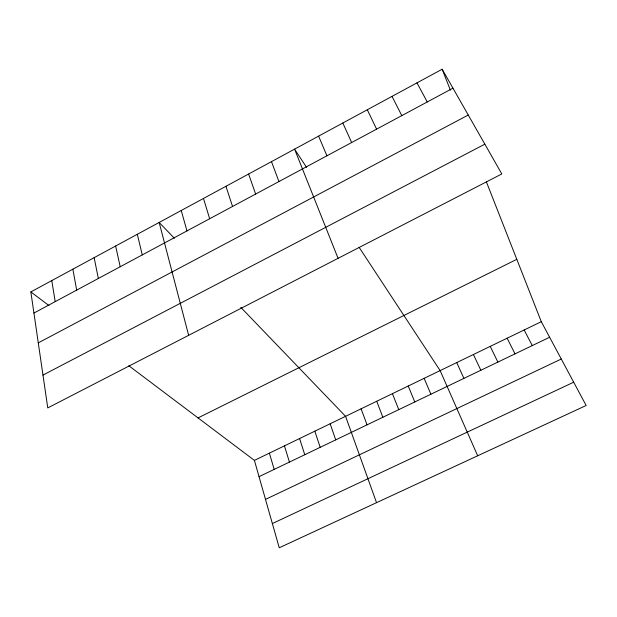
<?xml version="1.0" encoding="UTF-8"?>
<svg xmlns="http://www.w3.org/2000/svg" width="617" height="617" viewBox="0 0 617 617"><rect width="100%" height="100%" fill="white"/><g stroke="black" fill="none" stroke-linecap="round" stroke-linejoin="round"><path stroke-width="0.93" d="M30.85 291.926L442.165 69.227L501.814 173.955L47.764 407.914L30.85 291.926L48.967 305.569M33.927 313.043L452.955 88.169M38.277 342.882L468.257 115.032M42.974 375.097L484.846 144.162M198.049 417.91L516.807 259.317M128.806 365.734L254.412 460.382L541.302 321.696L486.389 181.853M259.04 476.663L549.631 337.26M265.495 499.384L561.277 359.025M272.359 523.548L573.687 382.208M174.387 238.278L159.163 222.452L188.64 335.324M240.823 307.374L345.574 416.313L376.532 502.67M306.564 167.361L294.579 149.137L338.07 258.33M359.163 247.409L440.129 370.601L477.674 455.778M416.976 82.871L427.257 101.967M541.302 321.696L586.15 405.492L279.246 547.773L254.412 460.382M524.165 329.979L532.27 345.597M392.019 96.383L401.806 115.626M507.143 338.209L515.01 353.873M490.23 346.384L497.873 362.094M367.308 109.757L376.601 129.146M473.416 354.513L480.844 370.262M456.719 362.58L463.922 378.383M342.836 123.014L351.651 142.535M424.126 378.337L430.897 394.217M318.596 136.133L326.941 155.8M408.223 386.026L414.786 401.952M392.42 393.669L398.775 409.626M442.165 69.227L450.402 90.19M376.709 401.258L382.864 417.262M271.495 161.639L278.938 181.56M361.092 408.809L367.053 424.851M248.62 174.017L255.631 194.07M330.149 423.763L335.717 439.882M314.817 431.175L320.192 447.325M225.953 186.295L232.54 206.456M299.584 438.54L304.767 454.729M284.437 445.867L289.427 462.079M203.487 198.458L209.657 218.742M269.374 453.14L274.187 469.398M181.228 210.505L186.982 230.905M137.306 234.29L142.265 254.906M115.634 246.021L120.199 266.745M94.154 257.651L98.342 278.475M72.868 269.174L76.678 290.098M51.766 280.596L55.206 301.62"/></g></svg>
